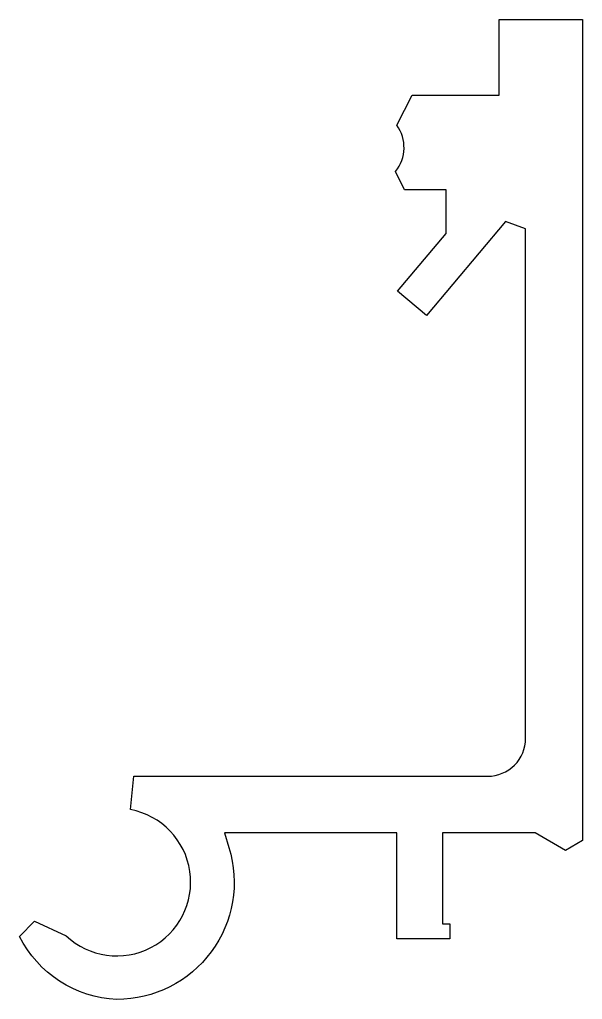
# Model space of a CAD drawing. Header units: millimetres. Extents: x -14.9 to 0, y -3.9 to 22.
import ezdxf

# ---------------------------------------------------------------- set-up
doc = ezdxf.new("R2010")
doc.units = ezdxf.units.MM

msp = doc.modelspace()

# ---------------------------------------------------------------- linework, layer by layer
msp.add_lwpolyline([(0, 0.3), (-0.45, 0.04), (-1.246, 0.5), (-3.7, 0.5), (-3.7, -1.9), (-3.5, -1.9), (-3.5, -2.3), (-4.9, -2.3), (-4.9, 0.5), (-9.457, 0.5), (-9.337, 0.112, -0.504614), (-12.3, -3.9, -0.274409), (-14.869, -2.233), (-14.473, -1.828), (-13.64, -2.217, 1.335288), (-11.937, 1.116), (-11.854, 2), (-2.5, 2, 0.414214), (-1.5, 3), (-1.5, 16.473), (-2.03, 16.666), (-4.117, 14.179), (-4.883, 14.821), (-3.6, 16.35), (-3.6, 17.5), (-4.7, 17.5), (-4.934, 17.988, 0.339409), (-4.904, 19.205), (-4.5, 20), (-2.2, 20), (-2.2, 22), (0, 22), (0, 0.3)], format="xyb", close=True)

doc.saveas('drawing.dxf')
